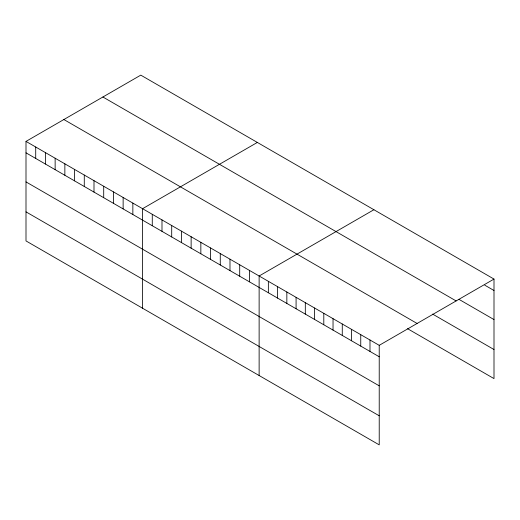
<?xml version="1.0" encoding="UTF-8"?>
<svg xmlns="http://www.w3.org/2000/svg" width="520" height="520" viewBox="0 0 520 520"><rect width="100%" height="100%" fill="white"/><g stroke="black" fill="none" stroke-linecap="round" stroke-linejoin="round"><path stroke-width="0.78" d="M26 141.401L379.223 345.332L379.223 444.866L26 240.929L26 141.401L140.777 75.133L494 279.071L494 378.599L407.557 328.692M257.342 142.435L142.565 208.696L142.565 308.23M373.906 209.729L259.129 275.997L259.129 375.525M379.223 345.332L494 279.071M484.763 285.168L494 290.505M459.03 299.383L494 319.572M102.901 97.006L456.125 300.937M432.634 314.1L494 349.525M63.876 119.535L417.099 323.466M26 152.834L379.223 356.766M26 181.903L379.223 385.84M26 211.861L379.223 415.792M369.987 340.002L369.987 351.435M360.75 334.666L360.75 346.099M351.513 329.336L351.513 340.762M342.271 323.999L342.271 335.433M333.034 318.663L333.034 330.096M323.798 313.333L323.798 324.766M314.561 307.996L314.561 319.43M305.318 302.666L305.318 314.1M296.082 297.329L296.082 308.763M286.845 292L286.845 303.427M277.602 286.663L277.602 298.096M268.365 281.333L268.365 292.76M249.418 270.387L249.418 281.82M239.701 264.778L239.701 276.211M229.989 259.175L229.989 270.601M220.272 253.565L220.272 264.999M210.561 247.956L210.561 259.389M200.844 242.346L200.844 253.78M191.133 236.737L191.133 248.17M181.422 231.133L181.422 242.561M171.704 225.524L171.704 236.958M161.993 219.915L161.993 231.348M152.276 214.305L152.276 225.739M132.853 203.093L132.853 214.526M123.136 197.483L123.136 208.917M113.425 191.874L113.425 203.307M103.708 186.264L103.708 197.697M93.997 180.655L93.997 192.088M84.279 175.052L84.279 186.485M74.568 169.442L74.568 180.875M64.857 163.833L64.857 175.266M55.139 158.223L55.139 169.656M45.428 152.62L45.428 164.047M35.711 147.011L35.711 158.444"/></g></svg>
